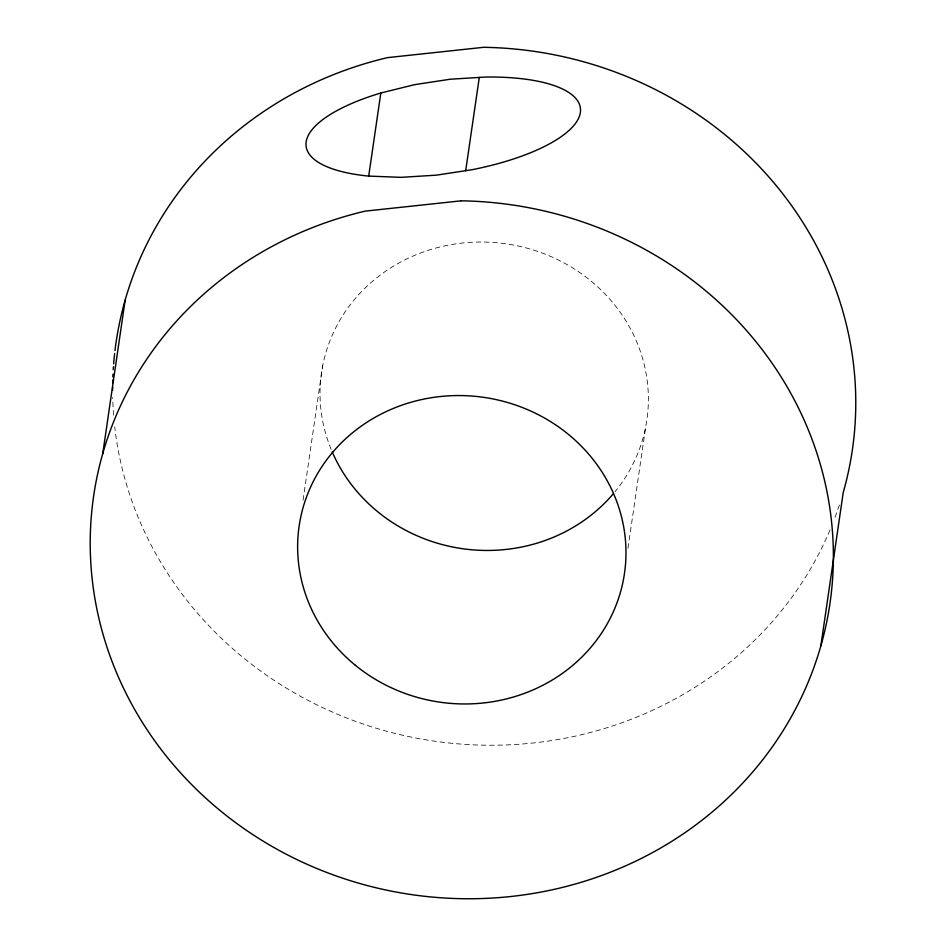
<?xml version="1.0" encoding="UTF-8"?>
<svg xmlns="http://www.w3.org/2000/svg" width="946" height="946" viewBox="0 0 946 946"><rect width="100%" height="100%" fill="white"/><g stroke="black" fill="none" stroke-linecap="round" stroke-linejoin="round"><path stroke-width="0.71" stroke-dasharray="4.73 3.55" d="M303.075 500.138L322.704 365.629M627.99 548.207L645.692 426.859M331.135 449.338A164.391 153.985 8.3 0 1 507.009 243.962A164.391 153.985 8.3 0 1 615.006 491.719M839.374 504.987A372.05 348.483 8.3 0 1 833.923 520.276M830.032 529.914A372.05 348.483 8.3 0 1 434.64 741.191A372.05 348.483 8.3 0 1 114.738 426.942M113.615 415.14A372.05 348.483 8.3 0 1 112.716 397.497"/><path stroke-width="1.42" d="M102.759 453.595L125.156 300.083M368.704 176.098L380.824 93.004L414.585 84.667L450.296 79.216L485.523 77.04A138.435 46.744 -8 0 1 580.347 112.479A138.435 46.744 -8 0 1 472.007 169.724L436.295 175.164L401.057 177.34L368.704 176.098A138.435 46.744 -8 0 1 380.824 93.004M465.692 170.682L479.291 77.43M820.844 645.917L843.241 492.405A372.05 348.483 8.3 0 0 483.69 47.3L387.541 57.623A372.05 348.483 8.3 0 0 114.974 350.564M112.621 390.19A372.05 348.483 8.3 0 1 112.633 387.269M112.692 382.894A372.05 348.483 8.3 0 1 112.775 379.961M112.87 377.028A372.05 348.483 8.3 0 1 113 374.096M113.236 369.685A372.05 348.483 8.3 0 1 113.437 366.741M113.65 363.808A372.05 348.483 8.3 0 1 114.632 353.508M613.126 493.966A164.391 153.985 8.3 0 1 332.271 452.034M461.293 200.812L365.144 211.135A372.05 348.483 8.3 0 0 177.481 769.417A372.05 348.483 8.3 0 0 798.779 702.712A372.05 348.483 8.3 0 0 461.293 200.812M355.436 665.334A164.391 153.985 8.3 0 0 623.296 580.371A164.391 153.985 8.3 0 0 406.674 403.564A164.391 153.985 8.3 0 0 355.436 665.334"/></g></svg>
